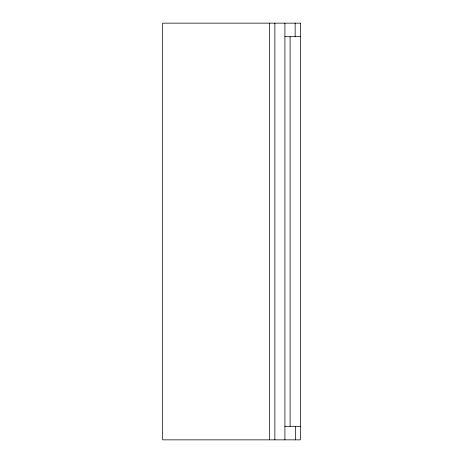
<?xml version="1.0" encoding="UTF-8"?>
<svg xmlns="http://www.w3.org/2000/svg" width="463" height="463" viewBox="0 0 463 463"><rect width="100%" height="100%" fill="white"/><g stroke="black" fill="none" stroke-linecap="round" stroke-linejoin="round"><path stroke-width="0.69" d="M284.907 36.693L300.342 36.693M284.907 426.307L300.342 426.307M295.458 426.307L295.458 439.85M295.145 23.15L295.145 36.693M290.104 36.693L290.104 426.307M284.907 23.15L284.907 439.85M274.866 23.15L274.866 439.85M269.582 23.15L269.582 439.85M300.342 23.15L162.658 23.15L162.658 439.85L300.342 439.85L300.342 23.15"/></g></svg>
